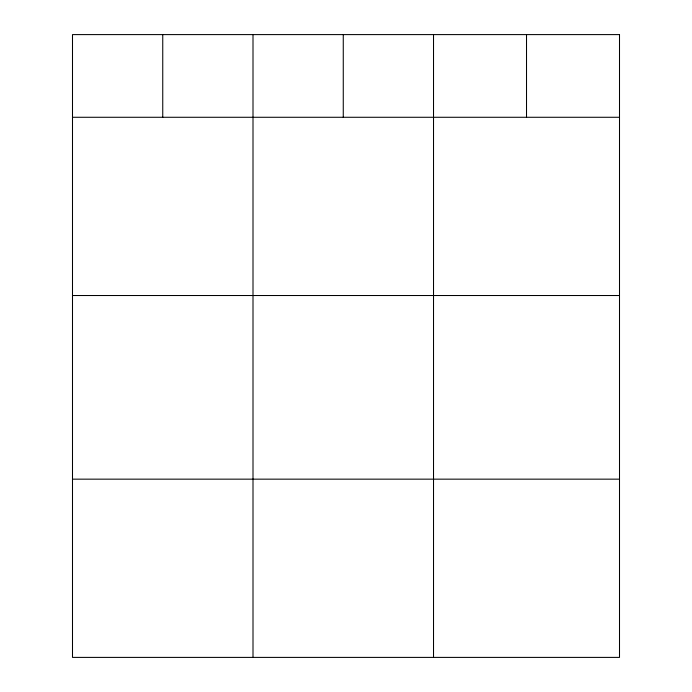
<?xml version="1.0" encoding="UTF-8"?>
<svg xmlns="http://www.w3.org/2000/svg" width="692" height="692" viewBox="0 0 692 692"><rect width="100%" height="100%" fill="white"/><g stroke="black" fill="none" stroke-linecap="round" stroke-linejoin="round"><path stroke-width="1.04" d="M72.496 117.277L619.504 117.277M72.496 295.519L619.504 295.519M72.496 479.158L619.504 479.158M526.517 34.6L526.517 117.277M433.521 34.6L433.521 657.4M343.267 34.6L343.267 117.277M253.004 34.6L253.004 657.4M162.75 34.6L162.75 117.277M619.504 34.6L72.496 34.6L72.496 657.4L619.504 657.4L619.504 34.6"/></g></svg>
